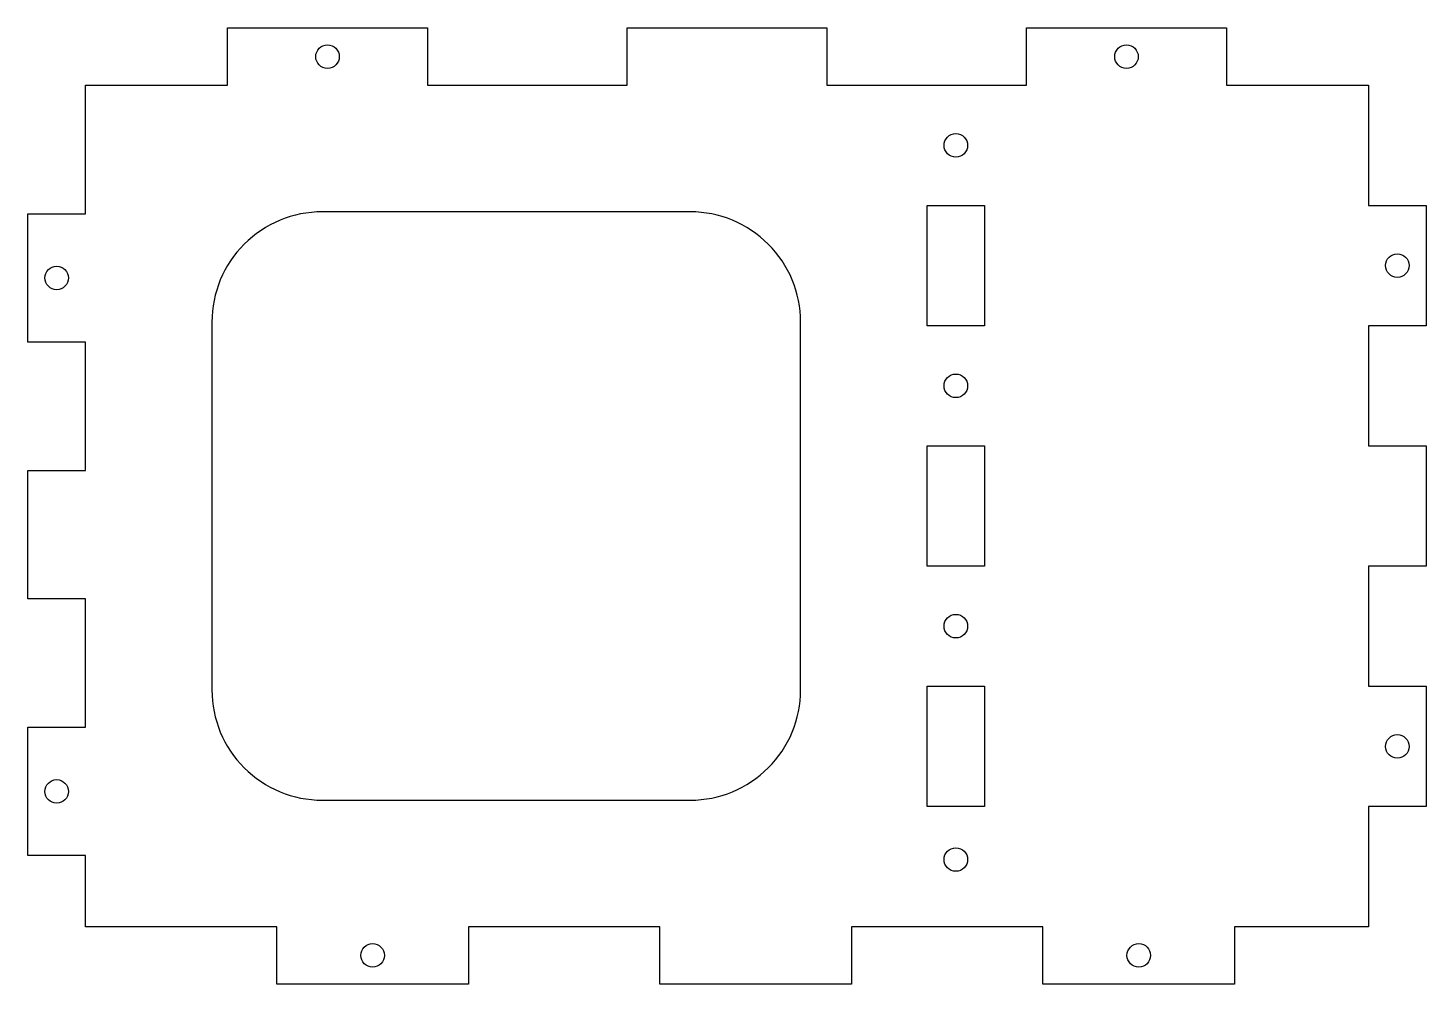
# Model space of a CAD drawing. Header units: millimetres. Extents: x -95 to 95, y -65 to 65.
import ezdxf

# ---------------------------------------------------------------- set-up
doc = ezdxf.new("R2010")
doc.units = ezdxf.units.MM
doc.layers.get('0').update_dxf_attribs({"linetype": 'CONTINUOUS'})

msp = doc.modelspace()

# ---------------------------------------------------------------- linework, layer by layer
for points in [[(-87.2, 39.74), (-87.2, 57.2), (-67.86, 57.2), (-67.86, 65), (-40.71, 65), (-40.71, 57.2), (-13.57, 57.2), (-13.57, 65), (13.57, 65), (13.57, 57.2), (40.71, 57.2), (40.71, 65), (67.86, 65), (67.86, 57.2), (87.2, 57.2), (87.2, 40.86), (95, 40.86), (95, 24.51), (87.2, 24.51), (87.2, 8.17), (95, 8.17), (95, -8.17), (87.2, -8.17), (87.2, -24.51), (95, -24.51), (95, -40.86), (87.2, -40.86), (87.2, -57.2), (68.97, -57.2), (68.97, -65), (42.94, -65), (42.94, -57.2), (16.91, -57.2), (16.91, -65), (-9.11, -65), (-9.11, -57.2), (-35.14, -57.2), (-35.14, -65), (-61.17, -65), (-61.17, -57.2), (-87.2, -57.2), (-87.2, -47.54), (-95, -47.54), (-95, -30.09), (-87.2, -30.09), (-87.2, -12.63), (-95, -12.63), (-95, 4.83), (-87.2, 4.83), (-87.2, 22.29), (-95, 22.29), (-95, 39.74)], [(27.2, 40.86), (35, 40.86), (35, 24.51), (27.2, 24.51)], [(27.2, 8.17), (35, 8.17), (35, -8.17), (27.2, -8.17)], [(27.2, -24.51), (35, -24.51), (35, -40.86), (27.2, -40.86)]]:
    msp.add_lwpolyline(points, close=True)
msp.add_lwpolyline([(-55, 40, 0.414214), (-70, 25), (-70, -25, 0.414214), (-55, -40), (-5, -40, 0.414214), (10, -25), (10, 25, 0.414214), (-5, 40)], format="xyb", close=True)
for centre in [(-54.29, 61.1), (54.29, 61.1), (31.1, 49.03), (91.1, 32.69), (-91.1, 31.01), (31.1, 16.34), (31.1, -16.34), (91.1, -32.69), (-91.1, -38.81), (31.1, -48.07), (-48.16, -61.1), (55.96, -61.1)]:
    msp.add_circle(centre, 1.6)

doc.saveas('drawing.dxf')
